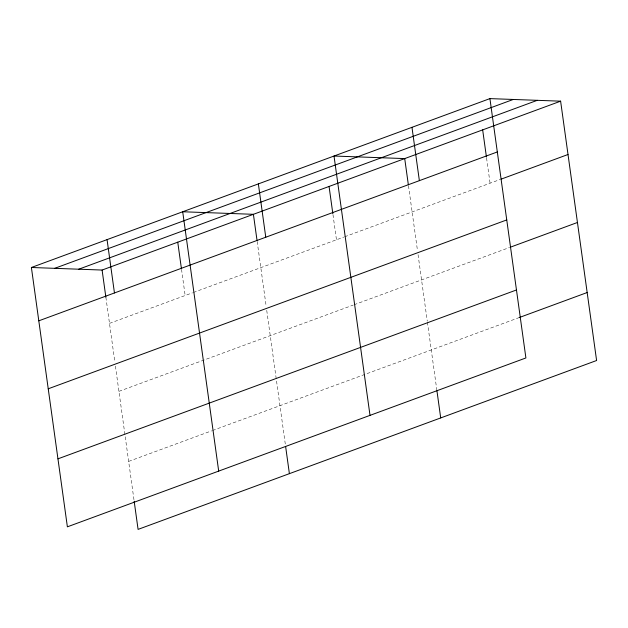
<?xml version="1.0" encoding="UTF-8"?>
<svg xmlns="http://www.w3.org/2000/svg" width="628" height="628" viewBox="0 0 628 628"><rect width="100%" height="100%" fill="white"/><g stroke="black" fill="none" stroke-linecap="round" stroke-linejoin="round"><path stroke-width="0.47" stroke-dasharray="3.14 2.35" d="M109.5 323.381L192.443 292.829M193.353 292.491L343.752 237.101M344.67 236.764L500.155 179.498M118.928 391.362L353.187 305.082M354.098 304.745L509.591 247.479M128.654 461.407L211.597 430.855M212.507 430.518L519.309 317.525M486.567 157.997L490.068 183.211M408.483 185.739L417.51 250.768M418.052 254.654L427.275 321.159M427.409 322.125L436.798 389.768M332.966 214.572L336.467 239.786M257.174 241.466L266.201 306.495M266.735 310.381L285.489 445.495M181.523 269.334L185.15 295.513M105.865 297.201L114.885 362.23M115.426 366.108L134.172 501.223"/><path stroke-width="0.94" d="M489.919 98.612L525.903 357.952L67.384 526.829L31.4 267.489L489.919 98.612L560.616 101.171L596.6 360.511L138.082 529.388L134.172 501.223M54.73 268.329L513.249 99.46M78.767 269.2L537.285 100.323M31.4 267.489L102.097 270.048L560.616 101.171M38.803 320.822L497.321 151.945M501.073 179.161L568.01 154.504M48.23 388.803L506.749 219.926M510.501 247.142L577.446 222.485M57.957 458.848L516.467 289.971M519.309 317.525L587.164 292.53M482.665 129.878L486.433 157.031M411.968 127.319L419.371 180.652M408.349 184.773L404.715 158.586L334.018 156.034L370.01 415.375M436.931 390.734L440.707 417.926M329.064 186.453L332.832 213.606M258.367 183.894L265.77 237.227M257.04 240.5L253.406 214.313L182.709 211.762L218.693 471.102M285.622 446.469L289.39 473.661M177.755 242.18L181.382 268.36M107.058 239.621L114.453 292.954M102.097 270.048L105.865 297.201"/></g></svg>
